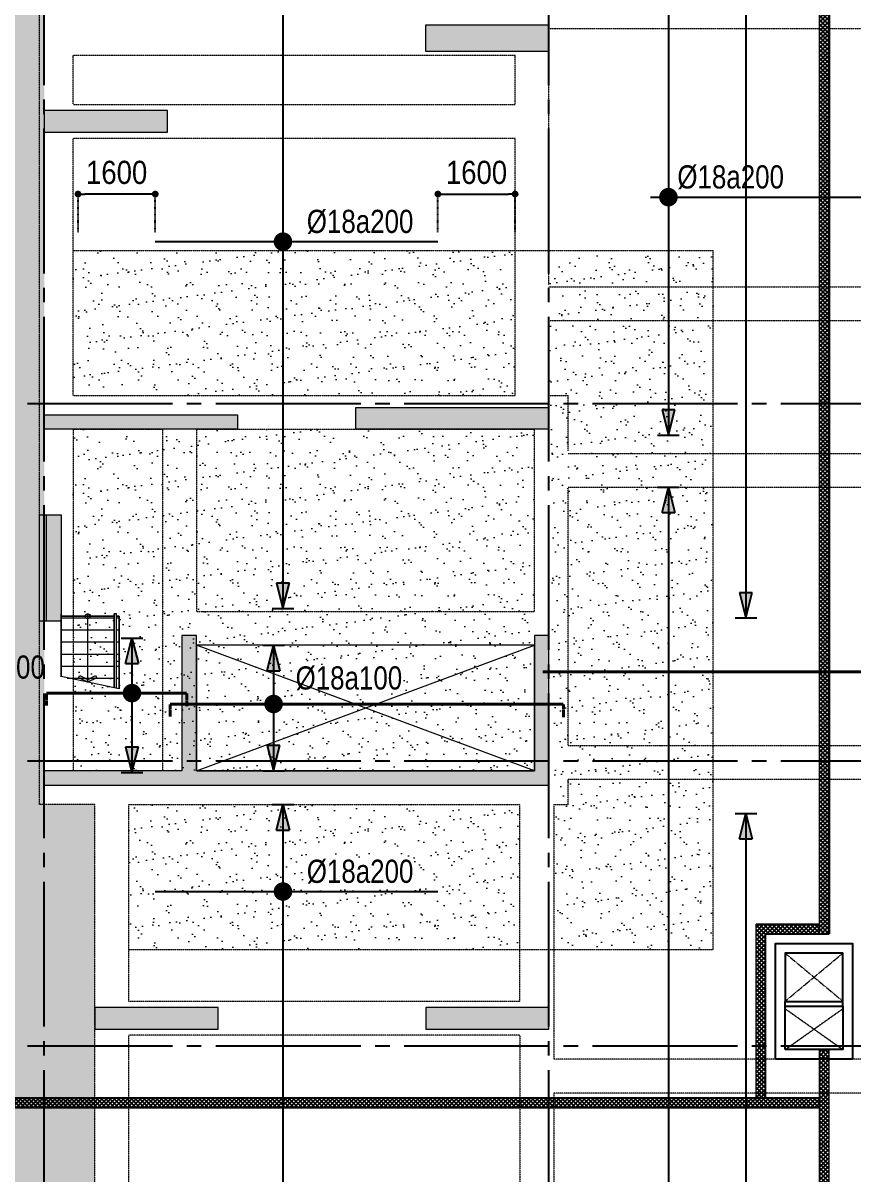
# Model space of a CAD drawing. Header units: millimetres. Extents: x -3819597 to -2591384, y 582389 to 820195.
# Drawn here: x -3012844 to -2995662, y 691681 to 715519 of the extents above; entities that cross this region are included whole.
import ezdxf
from ezdxf.enums import TextEntityAlignment as Align
from ezdxf.xclip import XClip

# ---------------------------------------------------------------- set-up
doc = ezdxf.new("R2010")
doc.units = ezdxf.units.MM
doc.header["$MEASUREMENT"] = 0
doc.header["$XCLIPFRAME"] = 0
for name, pattern in [('CENTER', [2, 1.25, -0.25, 0.25, -0.25]), ('CHG_XX_Damsan_Ham 2$0$CHG_XX_Damsan_Ham 2$0$HIDDEN', [0.375, 0.25, -0.125]), ('CHG_XX_Damsan_Ham 2$0$MB Ham 2$0$Hidden21', [3, 2, -1]), ('CHG_XX_Damsan_Ham 2$0$Tầng hầm 2$0$Core 1A$0$Hidden10.5', [1.5, 1, -0.5]), ('CHG_XX_Luoi truc$0$MB_Luoi truc$0$Center101', [13, 10, -1, 1, -1]), ('DOT2', [0.125, 0, -0.125]), ('HIDDEN', [0.375, 0.25, -0.125])]:
    doc.linetypes.add(name, pattern=pattern)
doc.layers.get('0').update_dxf_attribs({"lineweight": 9})
doc.layers.get('Defpoints').update_dxf_attribs({"color": 10, "lineweight": 0})
for name, color, linetype in [('02HN. TEXT B', 1, 'Continuous'), ('08HN. SSS X', 6, 'Continuous'), ('12HN. GRID', 1, 'CENTER'), ('CHG_XX_Cot_Ham 2$0$mb_cot tang 1-3$0$Concrete Line', 6, 'Continuous'), ("CHG_XX_Damsan_Ham 2$0$CHG_XX_Damsan_Ham 2$0$'S_General_Hatch_8", 8, 'Continuous'), ('CHG_XX_Damsan_Ham 2$0$CHG_XX_Damsan_Ham 2$0$MEP-00-GENERAL-35', 2, 'Continuous'), ('CHG_XX_Damsan_Ham 2$0$DTE-MEP-REVISION-1', 2, 'Continuous'), ('CHG_XX_Damsan_Ham 2$0$MB Ham 2$0$Staircase', 30, 'Continuous'), ('CHG_XX_Damsan_Ham 2$0$MB Ham 2$0$Staircase Hidden', 34, 'CHG_XX_Damsan_Ham 2$0$MB Ham 2$0$Hidden21'), ('CHG_XX_Damsan_Ham 2$0$MEP-00-GENERAL-35', 2, 'Continuous'), ('CHG_XX_Damsan_Ham 2$0$Tầng hầm 2$0$Opening Hidden', 8, 'CHG_XX_Damsan_Ham 2$0$Tầng hầm 2$0$Core 1A$0$Hidden10.5'), ('CHG_XX_Luoi truc$0$Grid', 34, 'Continuous'), ('CHG_XX_Luoi truc$0$Grid Line', 8, 'CHG_XX_Luoi truc$0$MB_Luoi truc$0$Center101'), ('dim', 51, 'Continuous')]:
    doc.layers.add(name, color=color, linetype=linetype)
for name, color, linetype, lineweight in [('CHG_XX_Cot_Ham 2$0$NS-Pier-H2', 150, 'Continuous', 13), ('CHG_XX_Cot_Ham 2$0$NS-Pier-H2 @ 1', 150, 'Continuous', 13), ('CHG_XX_Cot_Ham 2$0$NS-Pier-H2 @ 150', 150, 'Continuous', 13), ("CHG_XX_Damsan_Ham 2$0$CHG_XX_Damsan_Ham 2$0$'S_General_Hidden_1 Thin", 1, 'CHG_XX_Damsan_Ham 2$0$CHG_XX_Damsan_Ham 2$0$HIDDEN', 18), ('CHG_XX_Damsan_Ham 2$0$CHG_XX_Damsan_Ham 2$0$CHG_XX_Damsan_Ham 2$0$Start lo mo', 3, 'Continuous', 15), ('CHG_XX_Damsan_Ham 2$0$CHG_XX_Damsan_Ham 2$0$DBAO', 3, 'Continuous', 13), ('CHG_XX_Damsan_Ham 2$0$CHG_XX_Damsan_Ham 2$0$DMo', 9, 'CHG_XX_Damsan_Ham 2$0$CHG_XX_Damsan_Ham 2$0$HIDDEN', 9), ('CHG_XX_Damsan_Ham 2$0$CHG_XX_Damsan_Ham 2$0$DTE-MEP-H-SLAB TEXT', 3, 'Continuous', 0), ('CHG_XX_Damsan_Ham 2$0$CHG_XX_Damsan_Ham 2$0$Start hatch', 8, 'Continuous', 25), ('CHG_XX_Damsan_Ham 2$0$CHG_XX_Damsan_Ham 2$0$Start lo mo', 3, 'Continuous', 15), ('CHG_XX_Damsan_Ham 2$0$DTE-MEP-H-SLAB TEXT', 3, 'Continuous', 0), ('CHG_XX_Damsan_Ham 2$0$HATCH', 57, 'Continuous', 9), ('CHG_XX_Damsan_Ham 2$0$tam cap ram', 8, 'Continuous', 5), ('thep chay suot', 5, 'HIDDEN', 40)]:
    doc.layers.add(name, color=color, linetype=linetype, lineweight=lineweight)
doc.styles.add('[HN042014]STYLE', font='arial.ttf', dxfattribs={"width": 0.8})
doc.styles.add('CHG_XX_Luoi truc$0$MB_Luoi truc$0$Grid A-F$0$VNI-HelveCB', font='VHELVCB_0.TTF')
doc.styles.add('MB_Luoi truc$0$Arial_C', font='arial.ttf', dxfattribs={"width": 0.85})
doc.dimstyles.new('200', dxfattribs={"dimscale": 200, "dimtxt": 2.4, "dimasz": 0.7, "dimexe": 0.0003, "dimexo": 0, "dimgap": 1, "dimtad": 1, "dimdec": 0, "dimzin": 12, "dimdsep": 46, "dimtxsty": 'MB_Luoi truc$0$Arial_C', "dimblk": 'MB_Luoi truc$0$_Dot', "dimcen": 0.5, "dimclrd": 256, "dimclre": 8, "dimclrt": 1, "dimadec": 0, "dimazin": 0, "dimtfac": 1, "dimtdec": 0, "dimtix": 1, "dimtmove": 2, "dimatfit": 3, "dimldrblk": 'MB_Luoi truc$0$HTT Arrow 30', "dimfxl": 1, "dimtolj": 1, "dimtzin": 0, "dimlwe": -1, "dimarcsym": 0})

# ---------------------------------------------------------------- blocks, each defined once
blk = doc.blocks.new('*U85')
at = {"layer": '12HN. GRID', "linetype": 'Continuous'}
h = blk.add_hatch(color=256, dxfattribs=at)
h.dxf.hatch_style = 1
h.paths.add_polyline_path([(0, -2531.7), (44, -2355.7), (-44, -2355.7)])
at = {"layer": '08HN. SSS X', "linetype": 'ByBlock', "ltscale": 10}
for p, q in [((-881, 0), (1069, 0)), ((-881, 0), (-881, 0)), ((1069, 0), (1069, 0))]:
    blk.add_line(p, q, dxfattribs=at)
at = {"layer": '12HN. GRID', "linetype": 'Continuous'}
for p, q in [((0, 9138.6), (0, -2531.7)), ((-44, -2355.7), (44, -2355.7)), ((-44, -2355.7), (0, -2531.7)), ((0, -2531.7), (44, -2355.7)), ((-75, -2531.7), (75, -2531.7))]:
    blk.add_line(p, q, dxfattribs=at)
at = {"layer": '12HN. GRID', "linetype": 'Continuous', "const_width": 64, "flags": 128}
blk.add_lwpolyline([(-32, 0, 1), (32, 0, 1)], format="xyb", close=True, dxfattribs=at)
at = {"layer": '02HN. TEXT B', "linetype": 'ByBlock', "style": '[HN042014]STYLE', "width": 0.8, "flags": 8}
blk.add_attdef('0', text='', height=160, dxfattribs=at).set_placement((1102.5, 160), align=Align.MIDDLE_CENTER)
blk.add_attdef('1', text='', height=160, dxfattribs=at).set_placement((164.4, 140), align=Align.MIDDLE_LEFT)
at = {"layer": 'Defpoints', "color": 9, "linetype": 'ByBlock', "style": '[HN042014]STYLE', "width": 0.8, "flags": 9}
for tag, p in [('2', (1466, 9813.4)), ('3', (1466, 9408.7)), ('4', (1466, 9003.9)), ('5', (1466, 8613.4))]:
    blk.add_attdef(tag, text='', height=250, dxfattribs=at).set_placement(p, align=Align.MIDDLE_CENTER)
blk = doc.blocks.new('MB_Luoi truc$0$_Dot')
at = {"color": 0, "linetype": 'ByBlock', "lineweight": -2}
blk.add_line((-0.5, 0), (-1, 0), dxfattribs=at)
at = {"color": 0, "linetype": 'ByBlock', "const_width": 0.5}
blk.add_lwpolyline([(-0.25, 0, 1), (0.25, 0, 1)], format="xyb", close=True, dxfattribs=at)
blk = doc.blocks.new('*D86')
at = {"layer": 'Defpoints', "color": 0, "transparency": 16777216}
for p in [(-3011706, 711976), (-3011706, 711177), (-3010106, 711177)]:
    blk.add_point(p, dxfattribs=at)
at = {"layer": 'dim', "color": 8, "linetype": 'DOT2', "transparency": 16777216}
for p, q in [((-3011706, 711177), (-3011706, 711976)), ((-3010106, 711177), (-3010106, 711976))]:
    blk.add_line(p, q, dxfattribs=at)
at = {"layer": 'dim', "lineweight": -2, "transparency": 16777216}
blk.add_line((-3010246, 711976), (-3011566, 711976), dxfattribs=at)
at = {"layer": 'dim', "lineweight": -2, "transparency": 16777216, "xscale": 140, "yscale": 140, "zscale": 140, "rotation": 180}
blk.add_blockref('MB_Luoi truc$0$_Dot', (-3011706, 711976), dxfattribs=at)
at = {"layer": 'dim', "lineweight": -2, "transparency": 16777216, "xscale": 140, "yscale": 140, "zscale": 140}
blk.add_blockref('MB_Luoi truc$0$_Dot', (-3010106, 711976), dxfattribs=at)
at = {"layer": 'dim', "color": 1, "transparency": 16777216, "insert": (-3010906, 712422), "char_height": 480, "attachment_point": 5, "style": 'MB_Luoi truc$0$Arial_C'}
blk.add_mtext('\\A1;1600', dxfattribs=at)
blk = doc.blocks.new('MB_Luoi truc$0$HTT Arrow 30')
blk.add_hatch(color=256).paths.add_polyline_path([(-2.5, 0.375), (-2.5, -0.375), (0, 0)])
at = {"color": 0, "linetype": 'ByBlock', "lineweight": -2}
for p, q in [((0, 0), (-2.5, 0.375)), ((-2.5, -0.375), (-2.5, 0.375)), ((0, 0), (-2.5, -0.375))]:
    blk.add_line(p, q, dxfattribs=at)
blk = doc.blocks.new('*D87')
at = {"layer": 'Defpoints', "color": 0, "transparency": 16777216}
for p in [(-3002656, 711976), (-3004256, 711177), (-3002656, 711177)]:
    blk.add_point(p, dxfattribs=at)
at = {"layer": 'dim', "color": 8, "linetype": 'DOT2', "transparency": 16777216}
for p, q in [((-3004256, 711177), (-3004256, 711976)), ((-3002656, 711177), (-3002656, 711976))]:
    blk.add_line(p, q, dxfattribs=at)
at = {"layer": 'dim', "lineweight": -2, "transparency": 16777216}
blk.add_line((-3004116, 711976), (-3002796, 711976), dxfattribs=at)
at = {"layer": 'dim', "lineweight": -2, "transparency": 16777216, "xscale": 140, "yscale": 140, "zscale": 140, "rotation": 180}
blk.add_blockref('MB_Luoi truc$0$_Dot', (-3004256, 711976), dxfattribs=at)
at = {"layer": 'dim', "lineweight": -2, "transparency": 16777216, "xscale": 140, "yscale": 140, "zscale": 140}
blk.add_blockref('MB_Luoi truc$0$_Dot', (-3002656, 711976), dxfattribs=at)
at = {"layer": 'dim', "color": 1, "transparency": 16777216, "insert": (-3003456, 712422), "char_height": 480, "attachment_point": 5, "style": 'MB_Luoi truc$0$Arial_C'}
blk.add_mtext('\\A1;1600', dxfattribs=at)
blk = doc.blocks.new('*U857')
at = {"layer": '12HN. GRID', "linetype": 'Continuous'}
h = blk.add_hatch(color=256, dxfattribs=at)
h.dxf.hatch_style = 1
h.paths.add_polyline_path([(-44, 229.5), (44, 229.5), (0, 405.5)])
h = blk.add_hatch(color=256, dxfattribs=at)
h.dxf.hatch_style = 1
h.paths.add_polyline_path([(0, -461.2), (44, -285.2), (-44, -285.2)])
for p, q in [((-75, 405.5), (75, 405.5)), ((-44, 229.5), (0, 405.5)), ((0, 405.5), (0, -461.2)), ((0, 405.5), (44, 229.5)), ((-44, 229.5), (44, 229.5)), ((-44, -285.2), (44, -285.2)), ((-44, -285.2), (0, -461.2)), ((0, -461.2), (44, -285.2)), ((-75, -461.2), (75, -461.2))]:
    blk.add_line(p, q, dxfattribs=at)
at = {"layer": '12HN. GRID', "linetype": 'Continuous', "const_width": 64, "flags": 128}
blk.add_lwpolyline([(-32, 0, 1), (32, 0, 1)], format="xyb", close=True, dxfattribs=at)
at = {"layer": 'thep chay suot', "linetype": 'HIDDEN', "ltscale": 10}
blk.add_line((-714.3, 0), (2001.6, 0), dxfattribs=at)
at = {"layer": 'thep chay suot', "linetype": 'ByBlock', "ltscale": 0.001}
for p, q in [((-714.3, 0), (-714.3, -86.1)), ((2001.6, 0), (2001.6, -92.9))]:
    blk.add_line(p, q, dxfattribs=at)
at = {"layer": '02HN. TEXT B', "linetype": 'ByBlock', "style": '[HN042014]STYLE', "width": 0.8, "flags": 8}
blk.add_attdef('0', text='', height=160, dxfattribs=at).set_placement((-351.3, 260), align=Align.MIDDLE_CENTER)
blk.add_attdef('1', text='', height=160, dxfattribs=at).set_placement((151.8, 180), align=Align.MIDDLE_LEFT)
at = {"layer": 'Defpoints', "color": 9, "linetype": 'ByBlock', "style": '[HN042014]STYLE', "width": 0.8, "flags": 9}
for tag, p in [('2', (-12025.5, -1283.4)), ('3', (-12025.5, -1688.2)), ('4', (-12025.5, -2093)), ('5', (-12025.5, -2483.4))]:
    blk.add_attdef(tag, text='', height=250, dxfattribs=at).set_placement(p, align=Align.MIDDLE_CENTER)
blk = doc.blocks.new('*U146')
at = {"layer": '12HN. GRID', "linetype": 'Continuous'}
h = blk.add_hatch(color=256, dxfattribs=at)
h.dxf.hatch_style = 1
h.paths.add_polyline_path([(-44, 424.3), (44, 424.3), (0, 600.3)])
h = blk.add_hatch(color=256, dxfattribs=at)
h.dxf.hatch_style = 1
h.paths.add_polyline_path([(0, -4374.7), (44, -4198.7), (-44, -4198.7)])
at = {"layer": '08HN. SSS X', "linetype": 'ByBlock', "ltscale": 10}
for p, q in [((-881, 0), (1069, 0)), ((-881, 0), (-881, 0)), ((1069, 0), (1069, 0))]:
    blk.add_line(p, q, dxfattribs=at)
at = {"layer": '12HN. GRID', "linetype": 'Continuous'}
for p, q in [((-75, 600.3), (75, 600.3)), ((-44, 424.3), (0, 600.3)), ((0, 600.3), (0, -4374.7)), ((0, 600.3), (44, 424.3)), ((-44, 424.3), (44, 424.3)), ((-44, -4198.7), (44, -4198.7)), ((-44, -4198.7), (0, -4374.7)), ((0, -4374.7), (44, -4198.7)), ((-75, -4374.7), (75, -4374.7))]:
    blk.add_line(p, q, dxfattribs=at)
at = {"layer": '12HN. GRID', "linetype": 'Continuous', "const_width": 64, "flags": 128}
blk.add_lwpolyline([(-32, 0, 1), (32, 0, 1)], format="xyb", close=True, dxfattribs=at)
at = {"layer": '02HN. TEXT B', "linetype": 'ByBlock', "style": '[HN042014]STYLE', "width": 0.8, "flags": 8}
blk.add_attdef('0', text='', height=160, dxfattribs=at).set_placement((1102.5, 160), align=Align.MIDDLE_CENTER)
blk.add_attdef('1', text='', height=160, dxfattribs=at).set_placement((164.4, 140), align=Align.MIDDLE_LEFT)
at = {"layer": 'Defpoints', "color": 9, "linetype": 'ByBlock', "style": '[HN042014]STYLE', "width": 0.8, "flags": 9}
for tag, p in [('2', (1466, 9184)), ('3', (1466, 8779.3)), ('4', (1466, 8374.5)), ('5', (1466, 7984))]:
    blk.add_attdef(tag, text='', height=250, dxfattribs=at).set_placement(p, align=Align.MIDDLE_CENTER)
blk = doc.blocks.new('*U1035')
at = {"layer": 'CHG_XX_Cot_Ham 2$0$NS-Pier-H2 @ 1'}
h = blk.add_hatch(color=256, dxfattribs=at)
h.dxf.hatch_style = 1
h.paths.add_polyline_path([(450, 0), (0, 0), (0, -2550), (450, -2550)])
at = {"layer": 'CHG_XX_Cot_Ham 2$0$NS-Pier-H2 @ 150'}
h = blk.add_hatch(color=256, dxfattribs=at)
h.dxf.hatch_style = 1
h.paths.add_polyline_path([(450, 0), (0, 0), (0, -2550), (450, -2550)])
blk = doc.blocks.new('CHG_XX_Cot_Ham 2$0$Block A_C450x2250')
at = {"layer": 'CHG_XX_Cot_Ham 2$0$NS-Pier-H2'}
blk.add_lwpolyline([(450, -2550), (0, -2550), (0, 0), (450, 0)], close=True, dxfattribs=at)
blk.add_blockref('*U1035', (0, 0), dxfattribs=at)
blk = doc.blocks.new('CHG_XX_Cot_Ham 2$0$Block B_Core wall')
at = {"layer": 'CHG_XX_Cot_Ham 2$0$NS-Pier-H2'}
for points in [[(-7300, 300), (-7300, 3100), (-7600, 3100), (-7600, 300)], [(0, 300), (0, 3100), (-300, 3100), (-300, 300)], [(0, 0), (0, 300), (-10450, 300), (-10450, 0)]]:
    blk.add_hatch(color=256, dxfattribs=at).paths.add_polyline_path(points)
for p, q in [((-7300, 3100), (-7600, 3100)), ((-7600, 3100), (-7600, 300)), ((-7300, 300), (-7300, 3100)), ((-300, 3100), (-300, 300)), ((0, 3100), (-300, 3100)), ((0, 0), (0, 3100)), ((-7600, 300), (-10450, 300)), ((-10450, 300), (-10450, 0)), ((-300, 300), (-7300, 300)), ((-10450, 0), (0, 0))]:
    blk.add_line(p, q, dxfattribs=at)
blk = doc.blocks.new('*U1038')
at = {"layer": 'CHG_XX_Cot_Ham 2$0$NS-Pier-H2 @ 1'}
h = blk.add_hatch(color=256, dxfattribs=at)
h.dxf.hatch_style = 1
h.paths.add_polyline_path([(550, 0), (0, 0), (0, -2550), (550, -2550)])
at = {"layer": 'CHG_XX_Cot_Ham 2$0$NS-Pier-H2 @ 150'}
h = blk.add_hatch(color=256, dxfattribs=at)
h.dxf.hatch_style = 1
h.paths.add_polyline_path([(550, 0), (0, 0), (0, -2550), (550, -2550)])
blk = doc.blocks.new('CHG_XX_Cot_Ham 2$0$550x2550')
at = {"layer": 'CHG_XX_Cot_Ham 2$0$NS-Pier-H2'}
blk.add_lwpolyline([(550, -2550), (0, -2550), (0, 0), (550, 0)], close=True, dxfattribs=at)
blk.add_blockref('*U1038', (0, 0), dxfattribs=at)
blk = doc.blocks.new('*U1029')
at = {"layer": 'CHG_XX_Luoi truc$0$Grid Line'}
blk.add_line((0, 0), (0, 608), dxfattribs=at)
at = {"layer": 'CHG_XX_Luoi truc$0$Grid', "lineweight": -2, "style": 'CHG_XX_Luoi truc$0$MB_Luoi truc$0$Grid A-F$0$VNI-HelveCB'}
for tag, p in [('GRIDSUB', (0, 617)), ('GRID', (0, -9))]:
    blk.add_attdef(tag, text='', height=5, dxfattribs=at).set_placement(p, align=Align.MIDDLE)
blk = doc.blocks.new('*U1031')
at = {"layer": 'CHG_XX_Luoi truc$0$Grid Line'}
blk.add_line((0, 0), (0, 438), dxfattribs=at)
at = {"layer": 'CHG_XX_Luoi truc$0$Grid', "lineweight": -2, "style": 'CHG_XX_Luoi truc$0$MB_Luoi truc$0$Grid A-F$0$VNI-HelveCB'}
for tag, p in [('GRIDSUB', (0, 447)), ('GRID', (0, -9))]:
    blk.add_attdef(tag, text='', height=5, dxfattribs=at).set_placement(p, align=Align.MIDDLE)
blk = doc.blocks.new('CHG_XX_Luoi truc')
at = {"layer": 'CHG_XX_Luoi truc$0$Grid', "xscale": 300, "yscale": 300, "zscale": 300}
for p in [(76850, -12747), (87300, -12747)]:
    blk.add_blockref('*U1029', p, dxfattribs=at)
at = {"layer": 'CHG_XX_Luoi truc$0$Grid', "xscale": 300.0000000000013, "yscale": 300.0000000000013, "zscale": 300.0000000000013, "rotation": 90}
for p in [(110703, 97650), (110703, 90250), (110703, 84350)]:
    blk.add_blockref('*U1031', p, dxfattribs=at)
blk = doc.blocks.new('*U1040')
at = {"layer": 'CHG_XX_Cot_Ham 2$0$NS-Pier-H2 @ 1'}
h = blk.add_hatch(color=256, dxfattribs=at)
h.dxf.hatch_style = 1
h.paths.add_polyline_path([(77200, 95350), (76750, 95350), (76750, 93150), (77200, 93150)])
at = {"layer": 'CHG_XX_Cot_Ham 2$0$NS-Pier-H2 @ 150'}
h = blk.add_hatch(color=256, dxfattribs=at)
h.dxf.hatch_style = 1
h.paths.add_polyline_path([(77200, 95350), (76750, 95350), (76750, 93150), (77200, 93150)])
blk = doc.blocks.new('CHG_XX_Cot_Ham 2')
at = {"layer": 'CHG_XX_Cot_Ham 2$0$NS-Pier-H2'}
h = blk.add_hatch(color=256, dxfattribs=at)
h.dxf.hatch_style = 1
h.paths.add_polyline_path([(99639.2, 163400), (-10900, 163400), (-10900, 85450), (-300, 85450), (-300, 84050), (32350, 84050), (32350, -9000), (103575.5, -9000), (106050, -6022), (106050, 158254.3)])
h.paths.add_polyline_path([(99533.7, 163100), (105750, 158110.4), (105750, 90450), (105650, 90450), (105750, 90450), (105750, 13850), (105750, 13722.3), (105750, -5913.6), (103434.7, -8700), (93599.8, -8700), (93299.8, -8700), (32650, -8700), (32650, 84350), (0, 84350), (0, 85750), (-10600, 85750), (-10600, 163100), (93600, 163100)], flags=16)
h = blk.add_hatch(color=256, dxfattribs=at)
h.dxf.hatch_style = 1
h.paths.add_polyline_path([(80850, 97125), (80850, 97425), (76850, 97425), (76850, 97125)])
h.paths.add_polyline_path([(83300, 97575), (83300, 97125), (87300, 97125), (87300, 97575)])
for points in [[(87300, 97125), (83300, 97125), (83300, 97575), (87300, 97575)], [(80850, 97125), (76850, 97125), (76850, 97425), (80850, 97425)], [(76750, 95350), (77200, 95350), (77200, 93150), (76750, 93150)], [(77200, 93150), (76900, 93150), (76900, 95350), (77200, 95350)]]:
    blk.add_lwpolyline(points, close=True, dxfattribs=at)
at = {"layer": 'CHG_XX_Cot_Ham 2$0$mb_cot tang 1-3$0$Concrete Line'}
blk.add_blockref('CHG_XX_Cot_Ham 2$0$Block B_Core wall', (87300, 89750), dxfattribs=at)
at = {"layer": 'CHG_XX_Cot_Ham 2$0$NS-Pier-H2'}
for name in ['CHG_XX_Luoi truc', '*U1040']:
    blk.add_blockref(name, (0, 0), dxfattribs=at)
at = {"layer": 'CHG_XX_Cot_Ham 2$0$NS-Pier-H2', "rotation": 90}
blk.add_blockref('CHG_XX_Cot_Ham 2$0$550x2550', (84750, 104950), dxfattribs=at)
at = {"layer": 'CHG_XX_Cot_Ham 2$0$NS-Pier-H2', "xscale": -1, "rotation": 90}
for p in [(76850, 103725), (77900, 85150), (84750, 85150)]:
    blk.add_blockref('CHG_XX_Cot_Ham 2$0$Block A_C450x2250', p, dxfattribs=at)
blk = doc.blocks.new('CHG_XX_Damsan_Ham 2$0$CHG_XX_Damsan_Ham 2$0$sdfsgdh')
at = {"layer": 'CHG_XX_Damsan_Ham 2$0$CHG_XX_Damsan_Ham 2$0$Start hatch', "ltscale": 0.5}
h = blk.add_hatch(dxfattribs=at)
h.set_pattern_fill('ANSI37', color=256, scale=500)
h.set_pattern_definition([(45, (273994.73, -8650), (-44.194174, 44.194174), []), (135, (273994.73, -8650), (-44.194174, -44.194174), [])])
h.paths.add_polyline_path([(103800, -36361), (103600, -36361), (103600, -74225), (103800, -74225)])
h = blk.add_hatch(dxfattribs=at)
h.set_pattern_fill('ANSI37', color=256, scale=500)
h.paths.add_polyline_path([(103800, -76625), (103600, -76625), (103600, -85000), (116050, -85000), (116050, -84800), (103800, -84800)])
h.paths.add_polyline_path([(102287, -77624), (102487, -77624), (102487, -74225), (103600, -74225), (103600, -74025), (102287, -74025)])
h = blk.add_hatch(dxfattribs=at)
h.set_pattern_fill('ANSI37', color=256, scale=500)
h.paths.add_polyline_path([(103600, -77624), (75191, -77624), (75191, -77824), (103600, -77824)])
at = {"layer": 'CHG_XX_Damsan_Ham 2$0$CHG_XX_Damsan_Ham 2$0$MEP-00-GENERAL-35'}
for p, q in [((75191, -77624), (103600, -77624)), ((74591, -77824), (103600, -77824))]:
    blk.add_line(p, q, dxfattribs=at)
at = {"layer": 'CHG_XX_Damsan_Ham 2$0$DTE-MEP-H-SLAB TEXT', "color": 2, "ltscale": 0.5, "flags": 128}
for points in [[(103600, -74225), (103600, -603)], [(102287, -77624), (102287, -74025)], [(102487, -77624), (102487, -74225)], [(103600, -85000), (103600, -76625)], [(103800, -84800), (103800, -76625)]]:
    blk.add_lwpolyline(points, dxfattribs=at)
at = {"layer": 'CHG_XX_Damsan_Ham 2$0$DTE-MEP-REVISION-1', "ltscale": 0.5}
for p, q in [((103800, -3), (103800, -74225)), ((102287, -74025), (103600, -74025)), ((102487, -74225), (103800, -74225)), ((103600, -76625), (103800, -76625))]:
    blk.add_line(p, q, dxfattribs=at)
at = {"layer": 'CHG_XX_Damsan_Ham 2$0$MEP-00-GENERAL-35'}
for p, q in [((102887, -75725), (102887, -75625)), ((104087, -75725), (104087, -75625))]:
    blk.add_line(p, q, dxfattribs=at)
for points in [[(102687, -76825), (102687, -74425), (104287, -74425), (104287, -76825)], [(104087, -75625), (104087, -74625), (102887, -74625), (102887, -75625)], [(102887, -76625), (102887, -75725), (104087, -75725), (104087, -76625)]]:
    blk.add_lwpolyline(points, close=True, dxfattribs=at)
at = {"layer": 'CHG_XX_Damsan_Ham 2$0$Tầng hầm 2$0$Opening Hidden'}
for points in [[(104087, -75625), (104087, -74625), (102887, -74625), (102887, -75625)], [(102887, -76625), (102887, -75725), (104087, -75725), (104087, -76625)]]:
    blk.add_lwpolyline(points, close=True, dxfattribs=at)
blk = doc.blocks.new('CHG_XX_Damsan_Ham 2$0$MB Ham 2$0$Arrow 60')
at = {"linetype": 'ByBlock', "lineweight": -2}
h = blk.add_hatch(color=0, dxfattribs=at)
h.paths.add_polyline_path([(1.88, 0.94), (1.65, 1.38), (0, 0.56), (-1.65, 1.38), (-1.88, 0.94), (0, 0)], flags=17)
h.paths.add_polyline_path([(1.65, 1.38), (1.88, 0.94), (0, 0), (-1.88, 0.94), (-1.65, 1.38), (0, 0.56)])
blk.add_hatch(color=0, dxfattribs=at).paths.add_polyline_path([(1.65, 1.38), (1.88, 0.94), (0, 0), (-1.88, 0.94), (-1.65, 1.38), (0, 0.56)])
at = {"color": 0, "linetype": 'ByBlock', "lineweight": -2}
blk.add_lwpolyline([(1.65, 1.38), (1.88, 0.94), (0, 0), (-1.88, 0.94), (-1.65, 1.38), (0, 0.56)], close=True, dxfattribs=at)
blk = doc.blocks.new('CHG_XX_Damsan_Ham 2$0$MB Ham 2$0$Dot')
at = {"linetype": 'ByBlock', "lineweight": -2}
h = blk.add_hatch(color=0, dxfattribs=at)
edge = h.paths.add_edge_path()
edge.add_arc((0, 0), 0.5, 0, 360)
at = {"color": 0, "linetype": 'ByBlock', "lineweight": -2}
blk.add_line((0, -1), (0, 1), dxfattribs=at)
blk.add_circle((0, 0), 0.5, dxfattribs=at)
blk = doc.blocks.new('*U966')
at = {"layer": 'CHG_XX_Damsan_Ham 2$0$tam cap ram'}
h = blk.add_hatch(dxfattribs=at)
h.set_pattern_fill('_USER', color=256, scale=250, angle=90, pattern_type=0)
h.set_pattern_definition([(90, (2200, 2550), (-250, 2e-14), [])])
h.paths.add_polyline_path([(1200, 2550), (3200, 2550), (3200, 1450), (1200, 1450)])
h.paths.add_polyline_path([(1200, 1400), (3200, 1400), (3200, 1350), (1200, 1350)])
h.paths.add_polyline_path([(1200, 1200), (3200, 1200), (3200, 1150), (1200, 1150)])
h.paths.add_polyline_path([(1200, 1100), (3200, 1100), (3200, 0), (1200, 0)])
at = {"layer": 'CHG_XX_Damsan_Ham 2$0$MB Ham 2$0$Staircase'}
for p, q in [((1200, 0), (1200, 1100)), ((3200, 0), (3200, 1100)), ((0, 0), (4400, 0))]:
    blk.add_line(p, q, dxfattribs=at)
at = {"layer": 'CHG_XX_Damsan_Ham 2$0$MB Ham 2$0$Staircase Hidden'}
for p, q in [((4400, 2550), (4400, 0)), ((4400, 1200), (4400, 1350))]:
    blk.add_line(p, q, dxfattribs=at)
at = {"layer": 'CHG_XX_Damsan_Ham 2$0$tam cap ram'}
for p, q in [((0, 0), (0, 2550)), ((0, 2550), (4400, 2550)), ((1200, 1450), (1200, 2550)), ((1598, 1350), (1848, 2550)), ((1700, 1350), (1950, 2550)), ((3200, 1450), (3200, 2550)), ((600, 550), (600, 2000)), ((600, 2000), (3800, 2000)), ((3800, 550), (3800, 2000)), ((1100, 1100), (1100, 1450)), ((1100, 1450), (3300, 1450)), ((3300, 1100), (3300, 1450)), ((1150, 1150), (1150, 1400)), ((1150, 1400), (3250, 1400)), ((1200, 1150), (1200, 1400)), ((1200, 1400), (1200, 1350)), ((1200, 1350), (3200, 1350)), ((1200, 1200), (3200, 1200)), ((1200, 1200), (1200, 1150)), ((3200, 1150), (3200, 1400)), ((3250, 1150), (3250, 1400)), ((1100, 1100), (3300, 1100)), ((1150, 1150), (3250, 1150)), ((600, 550), (3800, 550))]:
    blk.add_line(p, q, dxfattribs=at)
for points in [[(1200, 2550), (3200, 2550), (3200, 1450), (1200, 1450)], [(1200, 1400), (3200, 1400), (3200, 1350), (1200, 1350)], [(1200, 1200), (3200, 1200), (3200, 1150), (1200, 1150)], [(1200, 1100), (3200, 1100), (3200, 0), (1200, 0)]]:
    blk.add_lwpolyline(points, close=True, dxfattribs=at)
for centre, start, end in [((1200, 1350), 90, 180), ((3200, 1350), 0, 90), ((1200, 1200), 180, 270), ((3200, 1200), 270, 0)]:
    blk.add_arc(centre, 1200, start, end, dxfattribs=at)
at = {"layer": 'CHG_XX_Damsan_Ham 2$0$tam cap ram', "yscale": 100, "zscale": 100}
for name, p, xscale, rotation in [('CHG_XX_Damsan_Ham 2$0$MB Ham 2$0$Arrow 60', (1835, 2000), 100, 270), ('CHG_XX_Damsan_Ham 2$0$MB Ham 2$0$Dot', (3200, 2000), 100, 270), ('CHG_XX_Damsan_Ham 2$0$MB Ham 2$0$Arrow 60', (3200, 550), -100, 90)]:
    blk.add_blockref(name, p, dxfattribs=dict(at, xscale=xscale, rotation=rotation))
blk = doc.blocks.new('CHG_XX_Damsan_Ham 2$0$ArchStaireH2')
at = {"layer": 'CHG_XX_Damsan_Ham 2$0$tam cap ram'}
for p, q in [((66150, -47800), (66100, -47800)), ((66150, -49300), (66150, -47800))]:
    blk.add_line(p, q, dxfattribs=at)
for points in [[(64950, -47800), (64950, -49050)], [(66100, -49290), (66100, -47750), (66050, -47750), (66050, -49279)]]:
    blk.add_lwpolyline(points, dxfattribs=at)
ref = blk.add_blockref('*U966', (67500, -51000), dxfattribs=dict(at, rotation=90))
XClip(ref).set_block_clipping_path([(3250, 1350), (3249.9999999999, 2550), (1945, 2550), (1695, 1350)])
blk = doc.blocks.new('CHG_XX_Damsan_Ham 2', base_point=(3089256, -609981))
at = {"layer": "CHG_XX_Damsan_Ham 2$0$CHG_XX_Damsan_Ham 2$0$'S_General_Hatch_8"}
h = blk.add_hatch(dxfattribs=at)
h.set_pattern_fill('CROSS', color=256, scale=2000)
edge = h.paths.add_edge_path()
edge.add_line((76750, 42625), (76750, 65250))
edge.add_line((76750, 65250), (76750, 65850))
edge.add_line((76750, 65850), (77900, 65850))
edge.add_line((77900, 65850), (77900, 89350))
edge.add_line((77900, 89350), (76850, 89350))
edge.add_line((76850, 89350), (76850, 90650))
edge.add_line((76850, 90650), (76852, 131950))
edge.add_line((76852, 131950), (51950, 131950))
edge.add_line((51950, 131950), (51950, 130600))
edge.add_line((51950, 130600), (22700, 130600))
edge.add_line((22700, 130600), (22700, 84050))
edge.add_line((22700, 84050), (32350, 84050))
edge.add_line((32350, 84050), (32350, 22700))
edge.add_line((32350, 22700), (76500, 22700))
edge.add_line((76500, 22700), (76500, 23518))
edge.add_line((76500, 23518), (76750, 23518))
edge.add_line((76750, 23518), (76750, 42625))
edge.add_line((76750, 42625), (76750, 43198))
at = {"layer": 'CHG_XX_Damsan_Ham 2$0$HATCH'}
h = blk.add_hatch(dxfattribs=at)
h.set_pattern_fill('AR-SAND', color=256, scale=262.5)
h.set_pattern_definition([(37.5, (32.77, -39157.06), (-16.5358, 505.7912), [0, -399, 0, -446.25, 0, -426.5625]), (7.5, (32.77, -39157.06), (464.5664, 740.8133), [0, -215.25, 0, -359.625, 0, -137.8125]), (327.5, (-290.1, -39157.06), (817.4622, 1.4855), [0, -131.25, 0, -472.5, 0, -616.875]), (317.5, (-290.1, -39157.06), (789.1082, 230.3898), [0, -65.625, 0, -309.75, 0, -354.375])])
h.paths.add_polyline_path([(86600, 100825), (77450, 100825), (77450, 97825), (86600, 97825)])
h = blk.add_hatch(dxfattribs=at)
h.set_pattern_fill('AR-SAND', color=256, scale=262.5)
h.set_pattern_definition([(37.5, (1320.85, -39701.6), (-16.5358, 505.7912), [0, -399, 0, -446.25, 0, -426.5625]), (7.5, (1320.85, -39701.6), (464.5664, 740.8133), [0, -215.25, 0, -359.625, 0, -137.8125]), (327.5, (997.98, -39701.6), (817.4622, 1.4855), [0, -131.25, 0, -472.5, 0, -616.875]), (317.5, (998, -39701.6), (789.1082, 230.3898), [0, -65.625, 0, -309.75, 0, -354.375])])
h.paths.add_polyline_path([(90700, 100825), (87300, 100825), (87400, 86350), (90700, 86350)])
h = blk.add_hatch(dxfattribs=at)
h.set_pattern_fill('AR-SAND', color=256, scale=262.5)
h.set_pattern_definition([(37.5, (32.77, -43621.9), (-16.5358, 505.7912), [0, -399, 0, -446.25, 0, -426.5625]), (7.5, (32.77, -43621.9), (464.5664, 740.8133), [0, -215.25, 0, -359.625, 0, -137.8125]), (327.5, (-290.1, -43621.9), (817.4622, 1.4855), [0, -131.25, 0, -472.5, 0, -616.875]), (317.5, (-290.1, -43621.9), (789.1082, 230.3898), [0, -65.625, 0, -309.75, 0, -354.375])])
h.paths.add_polyline_path([(87000, 97125), (77450, 97125), (77450, 90050), (87000, 90050)])
h = blk.add_hatch(dxfattribs=at)
h.set_pattern_fill('AR-SAND', color=256, scale=262.5)
h.set_pattern_definition([(37.5, (32.77, -50716), (-16.5358, 505.7912), [0, -399, 0, -446.25, 0, -426.5625]), (7.5, (32.77, -50716), (464.5664, 740.8133), [0, -215.25, 0, -359.625, 0, -137.8125]), (327.5, (-290.1, -50716), (817.4622, 1.4855), [0, -131.25, 0, -472.5, 0, -616.875]), (317.5, (-290.1, -50716), (789.1082, 230.3898), [0, -65.625, 0, -309.75, 0, -354.375])])
h.paths.add_polyline_path([(86700, 89350), (78600, 89350), (78600, 86350), (86700, 86350)])
at = {"layer": "CHG_XX_Damsan_Ham 2$0$CHG_XX_Damsan_Ham 2$0$'S_General_Hidden_1 Thin", "ltscale": 10}
for p, q in [((76750, 89350), (76750, 131950)), ((87300, 100125), (87300, 105425)), ((87300, 105425), (98250, 105425)), ((77450, 104875), (86600, 104875)), ((77450, 103850), (77450, 104875)), ((86600, 103850), (86600, 104875)), ((77450, 103850), (86600, 103850)), ((77450, 97825), (77450, 103150)), ((77450, 103150), (86600, 103150)), ((86600, 97825), (86600, 103150)), ((77450, 100825), (90700, 100825)), ((90700, 86350), (90700, 100825)), ((87300, 100075), (98250, 100075)), ((87300, 99375), (98250, 99375)), ((87300, 97825), (87300, 99325)), ((77450, 97825), (86600, 97825)), ((87300, 97825), (87700, 97825)), ((87700, 96675), (87700, 97825)), ((77450, 97125), (79300, 97125)), ((77450, 97125), (77450, 90050)), ((79300, 97125), (79300, 90050)), ((80000, 97125), (87000, 97125)), ((80000, 97125), (80000, 93350)), ((87000, 93350), (87000, 97125)), ((87700, 96625), (98250, 96625)), ((87700, 95925), (98250, 95925)), ((87700, 90575), (87700, 95875)), ((80000, 93350), (87000, 93350)), ((80000, 92650), (80000, 90050)), ((87000, 90050), (87000, 92650)), ((87700, 90575), (98250, 90575)), ((80000, 90050), (87000, 90050)), ((87700, 89875), (98250, 89875)), ((87700, 89350), (87700, 89875)), ((77900, 89350), (76750, 89350)), ((77900, 65850), (77900, 89350)), ((78600, 85275), (78600, 89350)), ((78600, 89350), (86700, 89350)), ((86700, 85275), (86700, 89350)), ((87400, 89350), (87400, 84075)), ((87400, 89350), (87700, 89350)), ((78600, 86350), (90700, 86350)), ((86700, 85275), (78600, 85275)), ((78600, 80275), (78600, 84575)), ((86700, 84575), (78600, 84575)), ((86700, 84575), (86700, 80275)), ((98250, 84075), (87400, 84075)), ((98250, 83375), (87400, 83375)), ((87400, 83375), (87400, 80775))]:
    blk.add_line(p, q, dxfattribs=at)
at = {"layer": 'CHG_XX_Damsan_Ham 2$0$CHG_XX_Damsan_Ham 2$0$CHG_XX_Damsan_Ham 2$0$Start lo mo'}
for p, q in [((80000, 90050), (87000, 92650)), ((87000, 90050), (80000, 92650)), ((80000, 90050), (87000, 90050))]:
    blk.add_line(p, q, dxfattribs=at)
blk.add_lwpolyline([(80000, 90050), (87000, 90050), (87000, 92650), (80000, 92650)], close=True, dxfattribs=at)
at = {"layer": 'CHG_XX_Damsan_Ham 2$0$CHG_XX_Damsan_Ham 2$0$DMo'}
for p, q in [((92187, 85275), (93387, 86275)), ((92187, 86275), (93387, 85275)), ((92187, 84275), (93387, 85125)), ((92187, 85125), (93387, 84275))]:
    blk.add_line(p, q, dxfattribs=at)
at = {"layer": 'CHG_XX_Damsan_Ham 2$0$CHG_XX_Damsan_Ham 2$0$Start lo mo'}
for p, q in [((80000, 90050), (87000, 92650)), ((87000, 90050), (80000, 92650)), ((80000, 90050), (87000, 90050))]:
    blk.add_line(p, q, dxfattribs=at)
blk.add_lwpolyline([(80000, 90050), (87000, 90050), (87000, 92650), (80000, 92650)], close=True, dxfattribs=at)
at = {"layer": 'CHG_XX_Damsan_Ham 2$0$CHG_XX_Damsan_Ham 2$0$DBAO'}
blk.add_blockref('CHG_XX_Cot_Ham 2', (0, 0), dxfattribs=at)
at = {"layer": 'CHG_XX_Damsan_Ham 2$0$CHG_XX_Damsan_Ham 2$0$DTE-MEP-H-SLAB TEXT'}
blk.add_blockref('CHG_XX_Damsan_Ham 2$0$CHG_XX_Damsan_Ham 2$0$sdfsgdh', (-10700, 160900), dxfattribs=at)
at = {"layer": 'CHG_XX_Damsan_Ham 2$0$HATCH'}
for name, p in [('CHG_XX_Cot_Ham 2', (0, 0)), ('CHG_XX_Damsan_Ham 2$0$ArchStaireH2', (12250, 141050))]:
    blk.add_blockref(name, p, dxfattribs=at)
blk = doc.blocks.new('*U833')
at = {"layer": '12HN. GRID', "linetype": 'Continuous'}
h = blk.add_hatch(color=256, dxfattribs=at)
h.dxf.hatch_style = 1
h.paths.add_polyline_path([(0, -5390.6), (44, -5214.6), (-44, -5214.6)])
for p, q in [((0, 2850.6), (0, -5390.6)), ((-44, -5214.6), (44, -5214.6)), ((-44, -5214.6), (0, -5390.6)), ((0, -5390.6), (44, -5214.6)), ((-75, -5390.6), (75, -5390.6))]:
    blk.add_line(p, q, dxfattribs=at)
at = {"layer": '02HN. TEXT B', "linetype": 'ByBlock', "style": '[HN042014]STYLE', "width": 0.8, "flags": 8}
blk.add_attdef('0', text='', height=160, dxfattribs=at).set_placement((-351.3, 260), align=Align.MIDDLE_CENTER)
blk.add_attdef('1', text='', height=160, dxfattribs=at).set_placement((151.8, 180), align=Align.MIDDLE_LEFT)
at = {"layer": 'Defpoints', "color": 9, "linetype": 'ByBlock', "style": '[HN042014]STYLE', "width": 0.8, "flags": 9}
for tag, p in [('2', (-12025.5, -1275.1)), ('3', (-12025.5, -1679.8)), ('4', (-12025.5, -2084.6)), ('5', (-12025.5, -2475.1))]:
    blk.add_attdef(tag, text='', height=250, dxfattribs=at).set_placement(p, align=Align.MIDDLE_CENTER)
blk = doc.blocks.new('*U834')
at = {"layer": '12HN. GRID', "linetype": 'Continuous'}
h = blk.add_hatch(color=256, dxfattribs=at)
h.dxf.hatch_style = 1
h.paths.add_polyline_path([(-44, 14941), (44, 14941), (0, 15117)])
for p, q in [((-75, 15117), (75, 15117)), ((-44, 14941), (0, 15117)), ((0, 15117), (0, -10422.3)), ((0, 15117), (44, 14941)), ((-44, 14941), (44, 14941))]:
    blk.add_line(p, q, dxfattribs=at)
at = {"layer": '02HN. TEXT B', "linetype": 'ByBlock', "style": '[HN042014]STYLE', "width": 0.8, "flags": 8}
blk.add_attdef('0', text='', height=160, dxfattribs=at).set_placement((-351.3, 260), align=Align.MIDDLE_CENTER)
blk.add_attdef('1', text='', height=160, dxfattribs=at).set_placement((151.8, 180), align=Align.MIDDLE_LEFT)
at = {"layer": 'Defpoints', "color": 9, "linetype": 'ByBlock', "style": '[HN042014]STYLE', "width": 0.8, "flags": 9}
for tag, p in [('2', (-12025.5, -1275.1)), ('3', (-12025.5, -1679.8)), ('4', (-12025.5, -2084.6)), ('5', (-12025.5, -2475.1))]:
    blk.add_attdef(tag, text='', height=250, dxfattribs=at).set_placement(p, align=Align.MIDDLE_CENTER)
blk = doc.blocks.new('*U855')
at = {"layer": '12HN. GRID', "linetype": 'Continuous'}
h = blk.add_hatch(color=256, dxfattribs=at)
h.dxf.hatch_style = 1
h.paths.add_polyline_path([(-44, 114), (44, 114), (0, 290)])
h = blk.add_hatch(color=256, dxfattribs=at)
h.dxf.hatch_style = 1
h.paths.add_polyline_path([(0, -616.8), (44, -440.8), (-44, -440.8)])
for p, q in [((-75, 290), (75, 290)), ((-44, 114), (0, 290)), ((0, 290), (0, -616.8)), ((0, 290), (44, 114)), ((-44, 114), (44, 114)), ((-44, -440.8), (44, -440.8)), ((-44, -440.8), (0, -616.8)), ((0, -616.8), (44, -440.8)), ((-75, -616.8), (75, -616.8))]:
    blk.add_line(p, q, dxfattribs=at)
at = {"layer": '12HN. GRID', "linetype": 'Continuous', "const_width": 64, "flags": 128}
blk.add_lwpolyline([(-32, 0, 1), (32, 0, 1)], format="xyb", close=True, dxfattribs=at)
at = {"layer": 'thep chay suot', "linetype": 'HIDDEN', "ltscale": 10}
blk.add_line((-2961, 0), (3330.5, 0), dxfattribs=at)
at = {"layer": 'thep chay suot', "linetype": 'ByBlock', "ltscale": 0.001}
for p, q in [((-2961, 0), (-2961, 0)), ((3330.5, 0), (3330.5, 0))]:
    blk.add_line(p, q, dxfattribs=at)
at = {"layer": '02HN. TEXT B', "linetype": 'ByBlock', "style": '[HN042014]STYLE', "width": 0.8, "flags": 8}
blk.add_attdef('0', text='', height=160, dxfattribs=at).set_placement((-351.3, 260), align=Align.MIDDLE_CENTER)
blk.add_attdef('1', text='', height=160, dxfattribs=at).set_placement((151.8, -167.5), align=Align.MIDDLE_LEFT)
at = {"layer": 'Defpoints', "color": 9, "linetype": 'ByBlock', "style": '[HN042014]STYLE', "width": 0.8, "flags": 9}
for tag, p in [('2', (-12025.5, -1275.1)), ('3', (-12025.5, -1679.8)), ('4', (-12025.5, -2084.6)), ('5', (-12025.5, -2475.1))]:
    blk.add_attdef(tag, text='', height=250, dxfattribs=at).set_placement(p, align=Align.MIDDLE_CENTER)
blk = doc.blocks.new('*U856')
at = {"layer": '12HN. GRID', "linetype": 'Continuous'}
h = blk.add_hatch(color=256, dxfattribs=at)
h.dxf.hatch_style = 1
h.paths.add_polyline_path([(-44, 204), (44, 204), (0, 380)])
h = blk.add_hatch(color=256, dxfattribs=at)
h.dxf.hatch_style = 1
h.paths.add_polyline_path([(0, -547), (44, -371), (-44, -371)])
for p, q in [((-75, 380), (75, 380)), ((-44, 204), (0, 380)), ((0, 380), (0, -547)), ((0, 380), (44, 204)), ((-44, 204), (44, 204)), ((-44, -371), (44, -371)), ((-44, -371), (0, -547)), ((0, -547), (44, -371)), ((-75, -547), (75, -547))]:
    blk.add_line(p, q, dxfattribs=at)
at = {"layer": '12HN. GRID', "linetype": 'Continuous', "const_width": 64, "flags": 128}
blk.add_lwpolyline([(-32, 0, 1), (32, 0, 1)], format="xyb", close=True, dxfattribs=at)
at = {"layer": 'thep chay suot', "linetype": 'HIDDEN', "ltscale": 10}
blk.add_line((-589.1, 0), (377.7, 0), dxfattribs=at)
at = {"layer": 'thep chay suot', "linetype": 'ByBlock', "ltscale": 0.001}
for p, q in [((-589.1, 0), (-589.1, -86.1)), ((377.7, 0), (377.7, -92.9))]:
    blk.add_line(p, q, dxfattribs=at)
at = {"layer": '02HN. TEXT B', "linetype": 'ByBlock', "style": '[HN042014]STYLE', "width": 0.8, "flags": 8}
blk.add_attdef('0', text='', height=160, dxfattribs=at).set_placement((-351.3, 260), align=Align.MIDDLE_CENTER)
blk.add_attdef('1', text='', height=160, dxfattribs=at).set_placement((-1336.7, 180), align=Align.MIDDLE_LEFT)
at = {"layer": 'Defpoints', "color": 9, "linetype": 'ByBlock', "style": '[HN042014]STYLE', "width": 0.8, "flags": 9}
for tag, p in [('2', (-12025.5, -1283.4)), ('3', (-12025.5, -1688.2)), ('4', (-12025.5, -2093)), ('5', (-12025.5, -2483.4))]:
    blk.add_attdef(tag, text='', height=250, dxfattribs=at).set_placement(p, align=Align.MIDDLE_CENTER)
blk = doc.blocks.new('*U865')
at = {"layer": '12HN. GRID', "linetype": 'Continuous'}
h = blk.add_hatch(color=256, dxfattribs=at)
h.dxf.hatch_style = 1
h.paths.add_polyline_path([(-44, 5186.7), (44, 5186.7), (0, 5362.7)])
h = blk.add_hatch(color=256, dxfattribs=at)
h.dxf.hatch_style = 1
h.paths.add_polyline_path([(0, -1642.4), (44, -1466.4), (-44, -1466.4)])
at = {"layer": '08HN. SSS X', "linetype": 'ByBlock', "ltscale": 10}
for p, q in [((-124.3, 0), (1909, 0)), ((-124.3, 0), (-124.3, 0)), ((1909, 0), (1909, 0))]:
    blk.add_line(p, q, dxfattribs=at)
at = {"layer": '12HN. GRID', "linetype": 'Continuous'}
for p, q in [((-75, 5362.7), (75, 5362.7)), ((-44, 5186.7), (0, 5362.7)), ((0, 5362.7), (0, -1642.4)), ((0, 5362.7), (44, 5186.7)), ((-44, 5186.7), (44, 5186.7)), ((-44, -1466.4), (44, -1466.4)), ((-44, -1466.4), (0, -1642.4)), ((0, -1642.4), (44, -1466.4)), ((-75, -1642.4), (75, -1642.4))]:
    blk.add_line(p, q, dxfattribs=at)
at = {"layer": '12HN. GRID', "linetype": 'Continuous', "const_width": 64, "flags": 128}
blk.add_lwpolyline([(-32, 0, 1), (32, 0, 1)], format="xyb", close=True, dxfattribs=at)
at = {"layer": '02HN. TEXT B', "linetype": 'ByBlock', "style": '[HN042014]STYLE', "width": 0.8, "flags": 8}
blk.add_attdef('0', text='', height=160, dxfattribs=at).set_placement((1102.5, 160), align=Align.MIDDLE_CENTER)
blk.add_attdef('1', text='', height=160, dxfattribs=at).set_placement((61.7, 140), align=Align.MIDDLE_LEFT)
at = {"layer": 'Defpoints', "color": 9, "linetype": 'ByBlock', "style": '[HN042014]STYLE', "width": 0.8, "flags": 9}
for tag, p in [('2', (1608.1, 1039.5)), ('3', (1608.1, 634.7)), ('4', (1608.1, 229.9)), ('5', (1608.1, -160.5))]:
    blk.add_attdef(tag, text='', height=250, dxfattribs=at).set_placement(p, align=Align.MIDDLE_CENTER)
blk = doc.blocks.new('*U858')
at = {"layer": '12HN. GRID', "linetype": 'Continuous'}
h = blk.add_hatch(color=256, dxfattribs=at)
h.dxf.hatch_style = 1
h.paths.add_polyline_path([(-44, 5653.7), (44, 5653.7), (0, 5829.7)])
h = blk.add_hatch(color=256, dxfattribs=at)
h.dxf.hatch_style = 1
h.paths.add_polyline_path([(0, -1337), (44, -1161), (-44, -1161)])
at = {"layer": '08HN. SSS X', "linetype": 'ByBlock', "ltscale": 10}
for p, q in [((-124.3, 0), (1925.7, 0)), ((-124.3, 0), (-124.3, 0)), ((1925.7, 0), (1925.7, 0))]:
    blk.add_line(p, q, dxfattribs=at)
at = {"layer": '12HN. GRID', "linetype": 'Continuous'}
for p, q in [((-75, 5829.7), (75, 5829.7)), ((-44, 5653.7), (0, 5829.7)), ((0, 5829.7), (0, -1337)), ((0, 5829.7), (44, 5653.7)), ((-44, 5653.7), (44, 5653.7)), ((-44, -1161), (44, -1161)), ((-44, -1161), (0, -1337)), ((0, -1337), (44, -1161)), ((-75, -1337), (75, -1337))]:
    blk.add_line(p, q, dxfattribs=at)
at = {"layer": '12HN. GRID', "linetype": 'Continuous', "const_width": 64, "flags": 128}
blk.add_lwpolyline([(-32, 0, 1), (32, 0, 1)], format="xyb", close=True, dxfattribs=at)
at = {"layer": '02HN. TEXT B', "linetype": 'ByBlock', "style": '[HN042014]STYLE', "width": 0.8, "flags": 8}
blk.add_attdef('0', text='', height=160, dxfattribs=at).set_placement((1102.5, 160), align=Align.MIDDLE_CENTER)
blk.add_attdef('1', text='', height=160, dxfattribs=at).set_placement((61.7, 140), align=Align.MIDDLE_LEFT)
at = {"layer": 'Defpoints', "color": 9, "linetype": 'ByBlock', "style": '[HN042014]STYLE', "width": 0.8, "flags": 9}
for tag, p in [('2', (1608.1, 9081.1)), ('3', (1608.1, 8676.3)), ('4', (1608.1, 8271.6)), ('5', (1608.1, 7881.1))]:
    blk.add_attdef(tag, text='', height=250, dxfattribs=at).set_placement(p, align=Align.MIDDLE_CENTER)

msp = doc.modelspace()

# ---------------------------------------------------------------- block references
at = {"layer": '08HN. SSS X', "linetype": 'Continuous'}
ref = msp.add_blockref('*U85', (-3007462.8, 710990.2), dxfattribs=dict(at, xscale=3, yscale=3, zscale=3))
ref.add_attrib('1', '%%c18a200', dxfattribs={"layer": '02HN. TEXT B', "linetype": 'ByBlock', "height": 480, "style": '[HN042014]STYLE', "width": 0.8}).set_placement((-3006969.6, 711410.2), align=Align.MIDDLE_LEFT)
ref = msp.add_blockref('*U865', (-2999482.9, 711911.9), dxfattribs=dict(at, xscale=3, yscale=3, zscale=3))
ref.add_attrib('1', '%%c18a200', dxfattribs={"layer": '02HN. TEXT B', "linetype": 'ByBlock', "height": 480, "style": '[HN042014]STYLE', "width": 0.8}).set_placement((-2999297.9, 712331.9), align=Align.MIDDLE_LEFT)
ref = msp.add_blockref('*U858', (-2999482.9, 688416.9), dxfattribs=dict(at, xscale=3, yscale=3, zscale=3))
ref.add_attrib('1', '%%c18a200', dxfattribs={"layer": '02HN. TEXT B', "linetype": 'ByBlock', "height": 480, "style": '[HN042014]STYLE', "width": 0.8}).set_placement((-2999297.9, 688836.9), align=Align.MIDDLE_LEFT)
ref = msp.add_blockref('*U146', (-3007462.8, 697530.2), dxfattribs=dict(at, xscale=3, yscale=3, zscale=3))
ref.add_attrib('1', '%%c18a200', dxfattribs={"layer": '02HN. TEXT B', "linetype": 'ByBlock', "height": 480, "style": '[HN042014]STYLE', "width": 0.8}).set_placement((-3006969.6, 697950.2), align=Align.MIDDLE_LEFT)
at = {"layer": 'dim', "ltscale": 1500}
msp.add_blockref('CHG_XX_Damsan_Ham 2', (0, 0), dxfattribs=at)
at = {"layer": 'thep chay suot', "xscale": 3, "yscale": 3, "zscale": 3}
for name, p in [('*U833', (-2997879.2, 719369.5)), ('*U834', (-2997879.2, 653797.8))]:
    msp.add_blockref(name, p, dxfattribs=at)
at = {"layer": 'thep chay suot'}
ref = msp.add_blockref('*U856', (-3010588.7, 701640), dxfattribs=dict(at, xscale=3, yscale=3, zscale=3))
ref.add_attrib('1', '%%c18a100', dxfattribs={"layer": '02HN. TEXT B', "linetype": 'ByBlock', "height": 480, "style": '[HN042014]STYLE', "width": 0.8}).set_placement((-3014598.7, 702180), align=Align.MIDDLE_LEFT)
ref = msp.add_blockref('*U855', (-2993197.4, 702081.3), dxfattribs=dict(at, xscale=3, yscale=3, zscale=3))
ref.add_attrib('1', '%%c18a200', dxfattribs={"layer": '02HN. TEXT B', "linetype": 'ByBlock', "height": 480, "style": '[HN042014]STYLE', "width": 0.8}).set_placement((-2992742, 701578.8), align=Align.MIDDLE_LEFT)
ref = msp.add_blockref('*U857', (-3007656.9, 701414.6), dxfattribs=dict(at, xscale=3, yscale=3, zscale=3))
ref.add_attrib('1', '%%c18a100', dxfattribs={"layer": '02HN. TEXT B', "linetype": 'ByBlock', "height": 480, "style": '[HN042014]STYLE', "width": 0.8}).set_placement((-3007201.5, 701954.6), align=Align.MIDDLE_LEFT)

# ---------------------------------------------------------------- dimensions: what is measured, and where the dimension line sits
at = {"layer": 'dim'}
for base, p1, p2, picture, middle in [((-3011705.9, 711976.4), (-3010105.9, 711176.9), (-3011705.9, 711176.9), '*D86', (-3010905.9, 712421.5)), ((-3002655.9, 711976.4), (-3004255.9, 711176.9), (-3002655.9, 711176.9), '*D87', (-3003455.9, 712421.5))]:
    dim = msp.add_linear_dim(base=base, p1=p1, p2=p2, dimstyle='200', dxfattribs=at)
    dim.commit()
    dim.dimension.update_dxf_attribs({"geometry": picture, "text_midpoint": middle})

doc.saveas('drawing.dxf')
